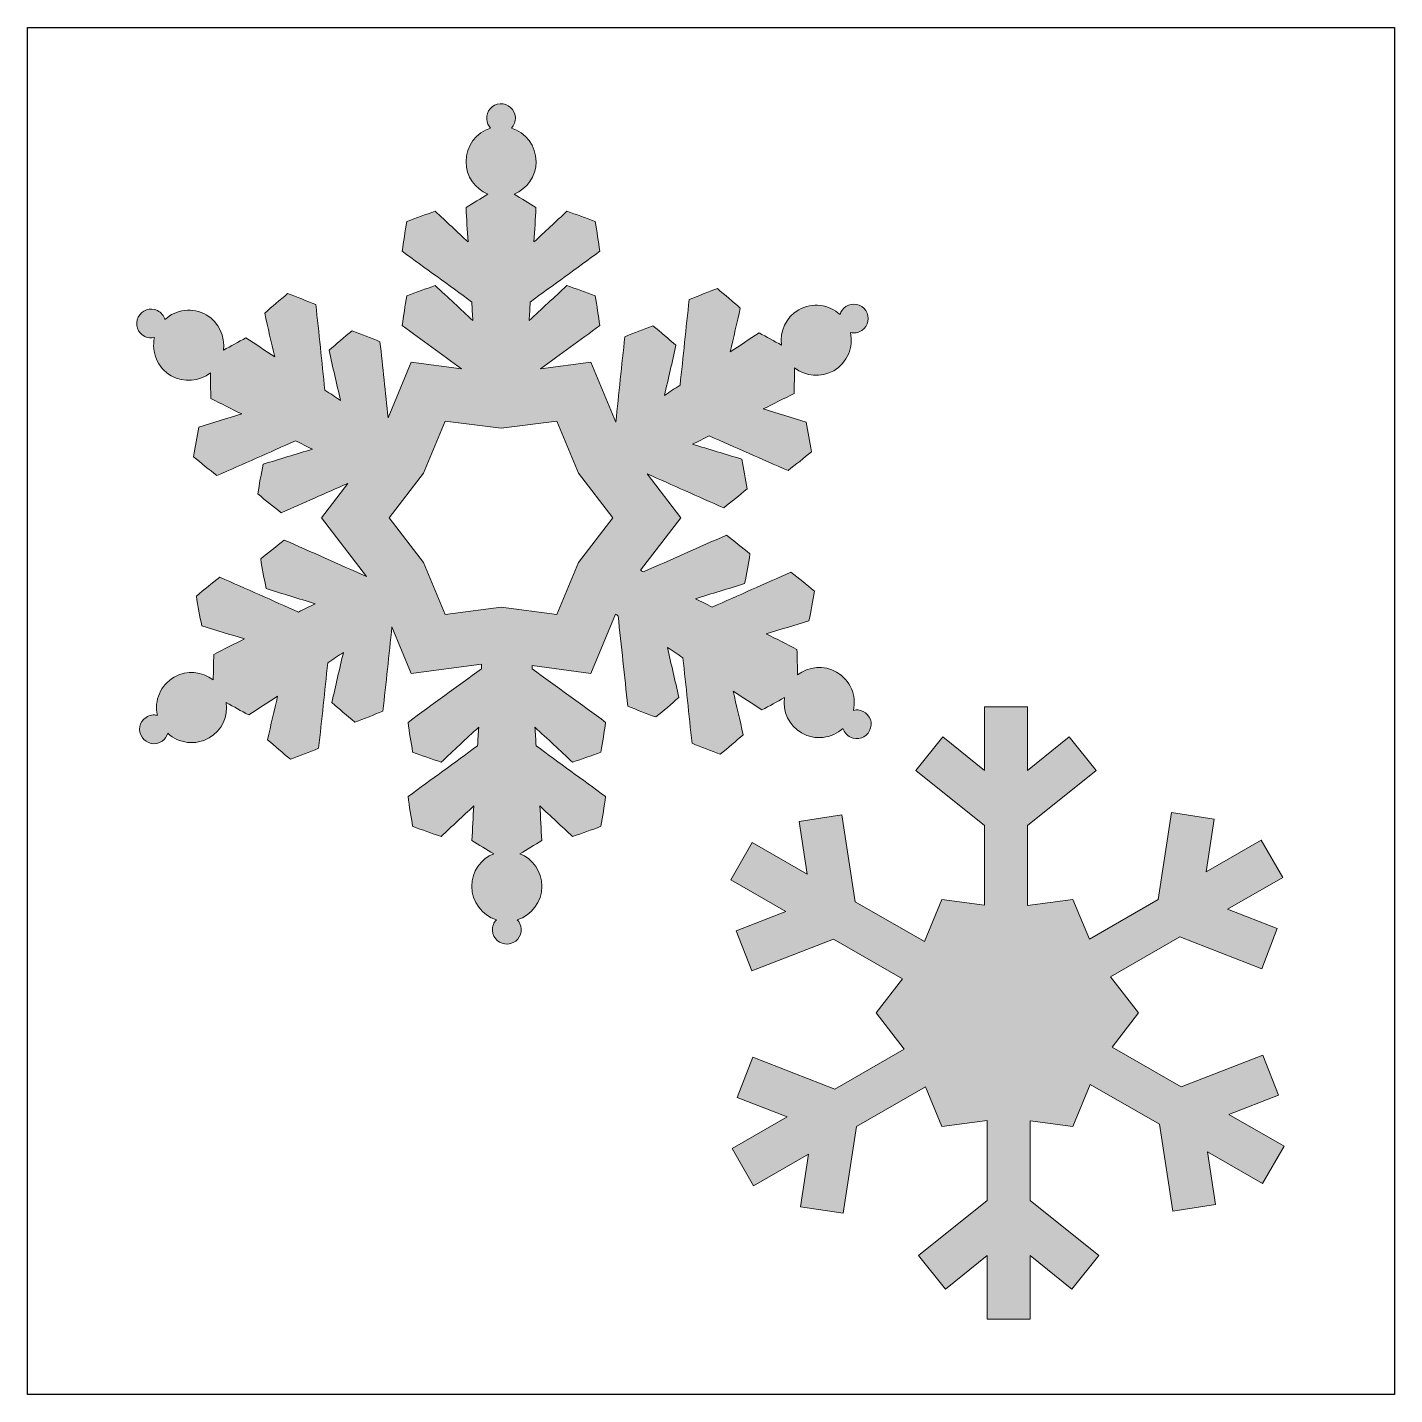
# Model space of a CAD drawing. Header units: inches. Extents: x 0 to 114, y 0 to 114.
import ezdxf

# ---------------------------------------------------------------- set-up
doc = ezdxf.new("R2010")
doc.units = ezdxf.units.IN
doc.header["$MEASUREMENT"] = 0
doc.layers.add('Image Background', color=7, linetype='Continuous')
doc.layers.add('Layer 1', color=7, linetype='Continuous')
picture_1 = doc.add_image_def('image1.png', size_in_pixel=(1350, 1350))

msp = doc.modelspace()

# ---------------------------------------------------------------- hatches: boundary and pattern name
at = {"layer": 'Layer 1', "true_color": 0x6e7fb6}
h = msp.add_hatch(color=163, dxfattribs=at)
h.dxf.hatch_style = 2
edge = h.paths.add_edge_path()
edge.add_spline(control_points=[(69.86, 57.12), (69.6, 57.25), (69.31, 57.27), (69.05, 57.2), (69.33, 58.43), (68.8, 59.74), (67.65, 60.39), (66.59, 61.01), (65.3, 60.88), (64.38, 60.16), (64.37, 60.88), (64.36, 61.59), (64.33, 62.3), (63.48, 62.74), (62.62, 63.17), (61.76, 63.6), (62.95, 63.96), (64.15, 64.32), (65.34, 64.7), (65.5, 65.52), (65.66, 66.33), (65.79, 67.17), (65.14, 67.72), (64.49, 68.24), (63.83, 68.75), (61.63, 67.79), (59.44, 66.8), (57.25, 65.84), (56.78, 66.07), (56.32, 66.31), (55.85, 66.54), (57.22, 66.96), (58.59, 67.37), (59.96, 67.8), (60.13, 68.62), (60.28, 69.43), (60.41, 70.28), (59.76, 70.83), (59.11, 71.34), (58.45, 71.85), (56.13, 70.84), (53.82, 69.8), (51.5, 68.78), (51.42, 68.83), (51.34, 68.87), (51.25, 68.92), (51.25, 68.92), (54.62, 73.3), (54.62, 73.3), (54.62, 73.3), (51.8, 76.98), (51.8, 76.98), (53.94, 76.04), (56.07, 75.07), (58.21, 74.14), (58.87, 74.66), (59.52, 75.17), (60.17, 75.72), (60.04, 76.56), (59.88, 77.37), (59.72, 78.2), (58.35, 78.62), (56.98, 79.04), (55.61, 79.45), (56.07, 79.69), (56.54, 79.92), (57.01, 80.15), (59.2, 79.19), (61.39, 78.2), (63.59, 77.25), (64.25, 77.76), (64.9, 78.27), (65.55, 78.82), (65.42, 79.67), (65.26, 80.48), (65.1, 81.3), (63.91, 81.67), (62.71, 82.04), (61.51, 82.4), (62.37, 82.83), (63.24, 83.26), (64.09, 83.69), (64.11, 84.41), (64.13, 85.12), (64.14, 85.83), (65.05, 85.12), (66.35, 84.99), (67.41, 85.6), (68.55, 86.26), (69.08, 87.57), (68.81, 88.79), (69.12, 88.71), (69.47, 88.76), (69.76, 88.96), (70.31, 89.33), (70.46, 90.07), (70.09, 90.63), (69.72, 91.18), (68.97, 91.33), (68.42, 90.96), (68.18, 90.79), (68.02, 90.55), (67.94, 90.29), (67.02, 91.14), (65.62, 91.34), (64.48, 90.68), (63.41, 90.06), (62.88, 88.88), (63.04, 87.73), (62.42, 88.08), (61.8, 88.42), (61.17, 88.76), (60.36, 88.23), (59.56, 87.7), (58.76, 87.17), (59.04, 88.39), (59.32, 89.61), (59.6, 90.83), (58.97, 91.38), (58.34, 91.92), (57.68, 92.46), (56.88, 92.17), (56.11, 91.86), (55.33, 91.54), (55.06, 89.16), (54.83, 86.78), (54.56, 84.39), (54.13, 84.11), (53.69, 83.82), (53.26, 83.53), (53.58, 84.93), (53.91, 86.32), (54.22, 87.72), (53.59, 88.27), (52.97, 88.82), (52.3, 89.35), (51.5, 89.06), (50.73, 88.75), (49.95, 88.44), (49.68, 86.06), (49.45, 83.67), (49.19, 81.29), (49.19, 81.29), (47.11, 86.31), (47.11, 86.31), (47.11, 86.31), (42.9, 85.76), (42.9, 85.76), (44.55, 86.96), (46.21, 88.16), (47.85, 89.37), (47.74, 90.2), (47.62, 91.02), (47.47, 91.86), (46.67, 92.17), (45.89, 92.44), (45.1, 92.71), (44.04, 91.74), (43, 90.76), (41.95, 89.78), (41.98, 90.3), (42.01, 90.82), (42.04, 91.34), (43.98, 92.76), (45.92, 94.16), (47.85, 95.58), (47.74, 96.41), (47.62, 97.23), (47.47, 98.07), (46.67, 98.38), (45.89, 98.65), (45.1, 98.92), (44.18, 98.07), (43.27, 97.22), (42.35, 96.36), (42.41, 97.32), (42.47, 98.29), (42.52, 99.25), (41.91, 99.62), (41.31, 99.99), (40.69, 100.36), (41.77, 100.79), (42.53, 101.84), (42.53, 103.07), (42.53, 104.39), (41.66, 105.51), (40.47, 105.88), (40.69, 106.11), (40.82, 106.43), (40.8, 106.79), (40.75, 107.45), (40.18, 107.95), (39.52, 107.91), (38.85, 107.86), (38.35, 107.29), (38.4, 106.62), (38.42, 106.33), (38.54, 106.07), (38.73, 105.88), (37.54, 105.51), (36.67, 104.39), (36.67, 103.07), (36.67, 101.84), (37.43, 100.79), (38.5, 100.36), (37.89, 99.99), (37.28, 99.62), (36.67, 99.25), (36.72, 98.29), (36.78, 97.32), (36.84, 96.36), (35.93, 97.22), (35.02, 98.07), (34.1, 98.92), (33.3, 98.65), (32.52, 98.38), (31.73, 98.07), (31.57, 97.23), (31.46, 96.41), (31.34, 95.58), (33.27, 94.16), (35.22, 92.76), (37.15, 91.34), (37.18, 90.82), (37.21, 90.3), (37.24, 89.78), (36.2, 90.76), (35.15, 91.74), (34.1, 92.71), (33.3, 92.44), (32.52, 92.17), (31.73, 91.86), (31.57, 91.02), (31.46, 90.2), (31.34, 89.37), (32.99, 88.16), (34.64, 86.96), (36.29, 85.76), (36.29, 85.76), (32.09, 86.31), (32.09, 86.31), (32.09, 86.31), (30.16, 81.67), (30.16, 81.67), (29.93, 83.78), (29.72, 85.9), (29.48, 88.02), (28.71, 88.34), (27.94, 88.65), (27.14, 88.93), (26.47, 88.4), (25.85, 87.86), (25.22, 87.3), (25.53, 85.9), (25.86, 84.51), (26.18, 83.11), (25.74, 83.4), (25.31, 83.69), (24.87, 83.97), (24.61, 86.36), (24.38, 88.74), (24.11, 91.13), (23.33, 91.44), (22.56, 91.75), (21.76, 92.04), (21.09, 91.5), (20.47, 90.96), (19.84, 90.41), (20.11, 89.19), (20.4, 87.97), (20.68, 86.75), (19.88, 87.29), (19.07, 87.82), (18.27, 88.34), (17.64, 88), (17.02, 87.66), (16.39, 87.31), (16.55, 88.46), (16.02, 89.65), (14.96, 90.26), (13.82, 90.92), (12.42, 90.73), (11.5, 89.87), (11.41, 90.19), (11.19, 90.46), (10.88, 90.62), (10.28, 90.91), (9.56, 90.67), (9.27, 90.07), (8.97, 89.47), (9.22, 88.75), (9.82, 88.46), (10.08, 88.33), (10.37, 88.31), (10.63, 88.37), (10.35, 87.15), (10.88, 85.84), (12.02, 85.18), (13.09, 84.57), (14.38, 84.7), (15.3, 85.41), (15.3, 84.7), (15.32, 83.99), (15.34, 83.28), (16.2, 82.84), (17.06, 82.41), (17.92, 81.98), (16.73, 81.62), (15.53, 81.25), (14.34, 80.88), (14.18, 80.06), (14.02, 79.25), (13.89, 78.41), (14.54, 77.85), (15.19, 77.34), (15.85, 76.83), (18.05, 77.78), (20.23, 78.77), (22.43, 79.74), (22.9, 79.5), (23.36, 79.27), (23.83, 79.04), (22.46, 78.62), (21.09, 78.21), (19.72, 77.78), (19.55, 76.95), (19.39, 76.14), (19.27, 75.3), (19.91, 74.75), (20.57, 74.24), (21.23, 73.72), (23.08, 74.53), (24.93, 75.36), (26.78, 76.18), (26.78, 76.18), (24.58, 73.3), (24.58, 73.3), (24.58, 73.3), (28.34, 68.4), (28.34, 68.4), (26.05, 69.4), (23.77, 70.44), (21.47, 71.44), (20.81, 70.92), (20.16, 70.41), (19.51, 69.86), (19.64, 69.02), (19.8, 68.2), (19.96, 67.38), (21.33, 66.95), (22.7, 66.54), (24.07, 66.12), (23.6, 65.89), (23.14, 65.66), (22.67, 65.42), (20.48, 66.39), (18.29, 67.37), (16.09, 68.33), (15.43, 67.82), (14.78, 67.31), (14.13, 66.75), (14.26, 65.91), (14.42, 65.1), (14.58, 64.28), (15.77, 63.9), (16.97, 63.54), (18.16, 63.18), (17.3, 62.75), (16.44, 62.32), (15.59, 61.88), (15.56, 61.17), (15.55, 60.46), (15.54, 59.75), (14.62, 60.46), (13.33, 60.59), (12.27, 59.98), (11.13, 59.32), (10.59, 58.01), (10.87, 56.79), (10.56, 56.87), (10.21, 56.82), (9.92, 56.62), (9.36, 56.25), (9.22, 55.5), (9.59, 54.95), (9.96, 54.4), (10.71, 54.25), (11.26, 54.62), (11.5, 54.79), (11.66, 55.02), (11.74, 55.29), (12.66, 54.43), (14.06, 54.24), (15.2, 54.9), (16.26, 55.51), (16.8, 56.7), (16.63, 57.85), (17.26, 57.5), (17.88, 57.16), (18.51, 56.82), (19.32, 57.34), (20.12, 57.87), (20.92, 58.4), (20.64, 57.19), (20.35, 55.97), (20.08, 54.75), (20.71, 54.2), (21.34, 53.66), (22, 53.12), (22.8, 53.41), (23.57, 53.72), (24.35, 54.03), (24.62, 56.42), (24.85, 58.8), (25.12, 61.18), (25.55, 61.47), (25.99, 61.76), (26.42, 62.05), (26.1, 60.65), (25.77, 59.26), (25.46, 57.86), (26.09, 57.3), (26.71, 56.76), (27.38, 56.23), (28.18, 56.51), (28.95, 56.82), (29.72, 57.14), (29.99, 59.48), (30.22, 61.83), (30.48, 64.18), (30.48, 64.18), (32.09, 60.29), (32.09, 60.29), (32.09, 60.29), (37.97, 61.07), (37.97, 61.07), (37.97, 60.94), (37.96, 60.81), (37.96, 60.68), (35.92, 59.18), (33.86, 57.71), (31.83, 56.2), (31.94, 55.37), (32.06, 54.55), (32.21, 53.72), (33.01, 53.41), (33.79, 53.14), (34.58, 52.87), (35.64, 53.84), (36.68, 54.82), (37.73, 55.8), (37.7, 55.28), (37.67, 54.76), (37.63, 54.24), (35.7, 52.82), (33.75, 51.42), (31.83, 50), (31.94, 49.16), (32.06, 48.35), (32.21, 47.51), (33.01, 47.2), (33.79, 46.93), (34.58, 46.66), (35.5, 47.51), (36.41, 48.36), (37.32, 49.21), (37.27, 48.25), (37.21, 47.29), (37.16, 46.33), (37.76, 45.96), (38.37, 45.59), (38.99, 45.22), (37.91, 44.79), (37.15, 43.74), (37.15, 42.5), (37.15, 41.19), (38.02, 40.07), (39.21, 39.7), (38.99, 39.47), (38.86, 39.14), (38.88, 38.79), (38.92, 38.13), (39.5, 37.63), (40.16, 37.67), (40.83, 37.72), (41.33, 38.29), (41.28, 38.95), (41.26, 39.25), (41.14, 39.5), (40.95, 39.7), (42.14, 40.07), (43.01, 41.19), (43.01, 42.5), (43.01, 43.74), (42.25, 44.79), (41.18, 45.22), (41.79, 45.59), (42.4, 45.96), (43.01, 46.33), (42.95, 47.29), (42.9, 48.25), (42.84, 49.21), (43.75, 48.36), (44.66, 47.51), (45.58, 46.66), (46.37, 46.93), (47.16, 47.2), (47.95, 47.51), (48.1, 48.35), (48.22, 49.16), (48.34, 50), (46.41, 51.42), (44.46, 52.82), (42.53, 54.24), (42.5, 54.76), (42.46, 55.28), (42.43, 55.8), (43.48, 54.82), (44.53, 53.84), (45.58, 52.87), (46.37, 53.14), (47.16, 53.41), (47.95, 53.72), (48.1, 54.55), (48.22, 55.37), (48.34, 56.2), (46.3, 57.71), (44.24, 59.18), (42.2, 60.68), (42.2, 60.77), (42.2, 60.86), (42.2, 60.94), (42.2, 60.94), (47.11, 60.29), (47.11, 60.29), (47.11, 60.29), (49.16, 65.25), (49.16, 65.25), (49.23, 65.2), (49.31, 65.15), (49.38, 65.11), (49.67, 62.59), (49.91, 60.07), (50.2, 57.56), (50.97, 57.24), (51.74, 56.93), (52.54, 56.65), (53.21, 57.18), (53.83, 57.72), (54.46, 58.28), (54.15, 59.67), (53.82, 61.07), (53.5, 62.47), (53.93, 62.18), (54.37, 61.89), (54.8, 61.6), (55.07, 59.22), (55.3, 56.83), (55.57, 54.45), (56.35, 54.14), (57.12, 53.83), (57.92, 53.54), (58.59, 54.07), (59.21, 54.62), (59.84, 55.17), (59.57, 56.39), (59.28, 57.61), (59, 58.82), (59.8, 58.29), (60.6, 57.76), (61.41, 57.24), (62.04, 57.58), (62.66, 57.91), (63.29, 58.27), (63.12, 57.12), (63.66, 55.93), (64.72, 55.32), (65.86, 54.66), (67.26, 54.85), (68.18, 55.7), (68.27, 55.39), (68.49, 55.11), (68.8, 54.96), (69.4, 54.67), (70.12, 54.91), (70.41, 55.51), (70.71, 56.11), (70.46, 56.83), (69.86, 57.12)], knot_values=[0, 0, 0, 0, 1, 1, 1, 2, 2, 2, 3, 3, 3, 4, 4, 4, 5, 5, 5, 6, 6, 6, 7, 7, 7, 8, 8, 8, 9, 9, 9, 10, 10, 10, 11, 11, 11, 12, 12, 12, 13, 13, 13, 14, 14, 14, 15, 15, 15, 16, 16, 16, 17, 17, 17, 18, 18, 18, 19, 19, 19, 20, 20, 20, 21, 21, 21, 22, 22, 22, 23, 23, 23, 24, 24, 24, 25, 25, 25, 26, 26, 26, 27, 27, 27, 28, 28, 28, 29, 29, 29, 30, 30, 30, 31, 31, 31, 32, 32, 32, 33, 33, 33, 34, 34, 34, 35, 35, 35, 36, 36, 36, 37, 37, 37, 38, 38, 38, 39, 39, 39, 40, 40, 40, 41, 41, 41, 42, 42, 42, 43, 43, 43, 44, 44, 44, 45, 45, 45, 46, 46, 46, 47, 47, 47, 48, 48, 48, 49, 49, 49, 50, 50, 50, 51, 51, 51, 52, 52, 52, 53, 53, 53, 54, 54, 54, 55, 55, 55, 56, 56, 56, 57, 57, 57, 58, 58, 58, 59, 59, 59, 60, 60, 60, 61, 61, 61, 62, 62, 62, 63, 63, 63, 64, 64, 64, 65, 65, 65, 66, 66, 66, 67, 67, 67, 68, 68, 68, 69, 69, 69, 70, 70, 70, 71, 71, 71, 72, 72, 72, 73, 73, 73, 74, 74, 74, 75, 75, 75, 76, 76, 76, 77, 77, 77, 78, 78, 78, 79, 79, 79, 80, 80, 80, 81, 81, 81, 82, 82, 82, 83, 83, 83, 84, 84, 84, 85, 85, 85, 86, 86, 86, 87, 87, 87, 88, 88, 88, 89, 89, 89, 90, 90, 90, 91, 91, 91, 92, 92, 92, 93, 93, 93, 94, 94, 94, 95, 95, 95, 96, 96, 96, 97, 97, 97, 98, 98, 98, 99, 99, 99, 100, 100, 100, 101, 101, 101, 102, 102, 102, 103, 103, 103, 104, 104, 104, 105, 105, 105, 106, 106, 106, 107, 107, 107, 108, 108, 108, 109, 109, 109, 110, 110, 110, 111, 111, 111, 112, 112, 112, 113, 113, 113, 114, 114, 114, 115, 115, 115, 116, 116, 116, 117, 117, 117, 118, 118, 118, 119, 119, 119, 120, 120, 120, 121, 121, 121, 122, 122, 122, 123, 123, 123, 124, 124, 124, 125, 125, 125, 126, 126, 126, 127, 127, 127, 128, 128, 128, 129, 129, 129, 130, 130, 130, 131, 131, 131, 132, 132, 132, 133, 133, 133, 134, 134, 134, 135, 135, 135, 136, 136, 136, 137, 137, 137, 138, 138, 138, 139, 139, 139, 140, 140, 140, 141, 141, 141, 142, 142, 142, 143, 143, 143, 144, 144, 144, 145, 145, 145, 146, 146, 146, 147, 147, 147, 148, 148, 148, 149, 149, 149, 150, 150, 150, 151, 151, 151, 152, 152, 152, 153, 153, 153, 154, 154, 154, 155, 155, 155, 156, 156, 156, 157, 157, 157, 158, 158, 158, 159, 159, 159, 160, 160, 160, 161, 161, 161, 162, 162, 162, 163, 163, 163, 164, 164, 164, 165, 165, 165, 166, 166, 166, 167, 167, 167, 168, 168, 168, 169, 169, 169, 170, 170, 170, 171, 171, 171, 172, 172, 172, 173, 173, 173, 174, 174, 174, 175, 175, 175, 176, 176, 176, 177, 177, 177, 178, 178, 178, 179, 179, 179, 180, 180, 180, 181, 181, 181, 182, 182, 182, 183, 183, 183, 184, 184, 184, 185, 185, 185, 186, 186, 186, 187, 187, 187, 188, 188, 188, 189, 189, 189, 190, 190, 190, 191, 191, 191, 192, 192, 192, 193, 193, 193, 194, 194, 194, 195, 195, 195, 196, 196, 196, 196], degree=3, periodic=1)
h.paths.add_polyline_path([(46.07, 69.57), (44.27, 65.22), (39.6, 65.83), (34.93, 65.22), (33.13, 69.57), (30.26, 73.3), (33.13, 77.04), (34.93, 81.39), (39.6, 80.78), (44.27, 81.39), (46.07, 77.04), (48.94, 73.3)])
h = msp.add_hatch(color=163, dxfattribs=at)
h.dxf.hatch_style = 2
h.paths.add_polyline_path([(105.05, 20.76), (100.45, 23.42), (104.6, 25.04), (103.29, 28.39), (96.45, 25.73), (90.69, 29.05), (92.88, 31.91), (90.56, 34.93), (96.34, 38.27), (103.19, 35.61), (104.49, 38.97), (100.34, 40.58), (104.94, 43.24), (103.14, 46.36), (98.54, 43.7), (99.21, 48.11), (95.65, 48.66), (94.54, 41.39), (88.78, 38.07), (87.4, 41.4), (83.62, 40.9), (83.62, 47.57), (89.35, 52.17), (87.1, 54.98), (83.62, 52.19), (83.62, 57.51), (80.02, 57.51), (80.02, 52.19), (76.54, 54.98), (74.28, 52.17), (80.02, 47.57), (80.02, 40.93), (76.45, 41.4), (74.99, 37.87), (69.2, 41.21), (68.09, 48.47), (64.53, 47.92), (65.2, 43.52), (60.6, 46.17), (58.8, 43.05), (63.4, 40.4), (59.25, 38.78), (60.56, 35.42), (67.4, 38.09), (73.16, 34.76), (70.97, 31.91), (73.29, 28.88), (67.51, 25.54), (60.66, 28.21), (59.35, 24.85), (63.51, 23.23), (58.91, 20.58), (60.71, 17.45), (65.31, 20.11), (64.64, 15.7), (68.2, 15.16), (69.31, 22.42), (75.07, 25.74), (76.45, 22.42), (80.23, 22.92), (80.23, 16.24), (74.5, 11.64), (76.75, 8.83), (80.23, 11.62), (80.23, 6.31), (83.83, 6.31), (83.83, 11.62), (87.31, 8.83), (89.57, 11.64), (83.83, 16.24), (83.83, 22.89), (87.4, 22.42), (88.86, 25.94), (94.64, 22.61), (95.76, 15.34), (99.32, 15.89), (98.65, 20.3), (103.25, 17.64)])

# ---------------------------------------------------------------- linework, layer by layer
at = {"layer": 'Layer 1', "lineweight": 0}
for points in [[(46.07, 69.57), (44.27, 65.22), (39.6, 65.83), (34.93, 65.22), (33.13, 69.57), (30.26, 73.3), (33.13, 77.04), (34.93, 81.39), (39.6, 80.78), (44.27, 81.39), (46.07, 77.04), (48.94, 73.3), (46.07, 69.57)], [(105.05, 20.76), (100.45, 23.42), (104.6, 25.04), (103.29, 28.39), (96.45, 25.73), (90.69, 29.05), (92.88, 31.91), (90.56, 34.93), (96.34, 38.27), (103.19, 35.61), (104.49, 38.97), (100.34, 40.58), (104.94, 43.24), (103.14, 46.36), (98.54, 43.7), (99.21, 48.11), (95.65, 48.66), (94.54, 41.39), (88.78, 38.07), (87.4, 41.4), (83.62, 40.9), (83.62, 47.57), (89.35, 52.17), (87.1, 54.98), (83.62, 52.19), (83.62, 57.51), (80.02, 57.51), (80.02, 52.19), (76.54, 54.98), (74.28, 52.17), (80.02, 47.57), (80.02, 40.93), (76.45, 41.4), (74.99, 37.87), (69.2, 41.21), (68.09, 48.47), (64.53, 47.92), (65.2, 43.52), (60.6, 46.17), (58.8, 43.05), (63.4, 40.4), (59.25, 38.78), (60.56, 35.42), (67.4, 38.09), (73.16, 34.76), (70.97, 31.91), (73.29, 28.88), (67.51, 25.54), (60.66, 28.21), (59.35, 24.85), (63.51, 23.23), (58.91, 20.58), (60.71, 17.45), (65.31, 20.11), (64.64, 15.7), (68.2, 15.16), (69.31, 22.42), (75.07, 25.74), (76.45, 22.42), (80.23, 22.92), (80.23, 16.24), (74.5, 11.64), (76.75, 8.83), (80.23, 11.62), (80.23, 6.31), (83.83, 6.31), (83.83, 11.62), (87.31, 8.83), (89.57, 11.64), (83.83, 16.24), (83.83, 22.89), (87.4, 22.42), (88.86, 25.94), (94.64, 22.61), (95.76, 15.34), (99.32, 15.89), (98.65, 20.3), (103.25, 17.64), (105.05, 20.76)]]:
    msp.add_lwpolyline(points, dxfattribs=at)
msp.add_open_spline([(69.86, 57.12), (69.6, 57.25), (69.31, 57.27), (69.05, 57.2), (69.33, 58.43), (68.8, 59.74), (67.65, 60.39), (66.59, 61.01), (65.3, 60.88), (64.38, 60.16), (64.37, 60.88), (64.36, 61.59), (64.33, 62.3), (63.48, 62.74), (62.62, 63.17), (61.76, 63.6), (62.95, 63.96), (64.15, 64.32), (65.34, 64.7), (65.5, 65.52), (65.66, 66.33), (65.79, 67.17), (65.14, 67.72), (64.49, 68.24), (63.83, 68.75), (61.63, 67.79), (59.44, 66.8), (57.25, 65.84), (56.78, 66.07), (56.32, 66.31), (55.85, 66.54), (57.22, 66.96), (58.59, 67.37), (59.96, 67.8), (60.13, 68.62), (60.28, 69.43), (60.41, 70.28), (59.76, 70.83), (59.11, 71.34), (58.45, 71.85), (56.13, 70.84), (53.82, 69.8), (51.5, 68.78), (51.42, 68.83), (51.34, 68.87), (51.25, 68.92), (51.25, 68.92), (54.62, 73.3), (54.62, 73.3), (54.62, 73.3), (51.8, 76.98), (51.8, 76.98), (53.94, 76.04), (56.07, 75.07), (58.21, 74.14), (58.87, 74.66), (59.52, 75.17), (60.17, 75.72), (60.04, 76.56), (59.88, 77.37), (59.72, 78.2), (58.35, 78.62), (56.98, 79.04), (55.61, 79.45), (56.07, 79.69), (56.54, 79.92), (57.01, 80.15), (59.2, 79.19), (61.39, 78.2), (63.59, 77.25), (64.25, 77.76), (64.9, 78.27), (65.55, 78.82), (65.42, 79.67), (65.26, 80.48), (65.1, 81.3), (63.91, 81.67), (62.71, 82.04), (61.51, 82.4), (62.37, 82.83), (63.24, 83.26), (64.09, 83.69), (64.11, 84.41), (64.13, 85.12), (64.14, 85.83), (65.05, 85.12), (66.35, 84.99), (67.41, 85.6), (68.55, 86.26), (69.08, 87.57), (68.81, 88.79), (69.12, 88.71), (69.47, 88.76), (69.76, 88.96), (70.31, 89.33), (70.46, 90.07), (70.09, 90.63), (69.72, 91.18), (68.97, 91.33), (68.42, 90.96), (68.18, 90.79), (68.02, 90.55), (67.94, 90.29), (67.02, 91.14), (65.62, 91.34), (64.48, 90.68), (63.41, 90.06), (62.88, 88.88), (63.04, 87.73), (62.42, 88.08), (61.8, 88.42), (61.17, 88.76), (60.36, 88.23), (59.56, 87.7), (58.76, 87.17), (59.04, 88.39), (59.32, 89.61), (59.6, 90.83), (58.97, 91.38), (58.34, 91.92), (57.68, 92.46), (56.88, 92.17), (56.11, 91.86), (55.33, 91.54), (55.06, 89.16), (54.83, 86.78), (54.56, 84.39), (54.13, 84.11), (53.69, 83.82), (53.26, 83.53), (53.58, 84.93), (53.91, 86.32), (54.22, 87.72), (53.59, 88.27), (52.97, 88.82), (52.3, 89.35), (51.5, 89.06), (50.73, 88.75), (49.95, 88.44), (49.68, 86.06), (49.45, 83.67), (49.19, 81.29), (49.19, 81.29), (47.11, 86.31), (47.11, 86.31), (47.11, 86.31), (42.9, 85.76), (42.9, 85.76), (44.55, 86.96), (46.21, 88.16), (47.85, 89.37), (47.74, 90.2), (47.62, 91.02), (47.47, 91.86), (46.67, 92.17), (45.89, 92.44), (45.1, 92.71), (44.04, 91.74), (43, 90.76), (41.95, 89.78), (41.98, 90.3), (42.01, 90.82), (42.04, 91.34), (43.98, 92.76), (45.92, 94.16), (47.85, 95.58), (47.74, 96.41), (47.62, 97.23), (47.47, 98.07), (46.67, 98.38), (45.89, 98.65), (45.1, 98.92), (44.18, 98.07), (43.27, 97.22), (42.35, 96.36), (42.41, 97.32), (42.47, 98.29), (42.52, 99.25), (41.91, 99.62), (41.31, 99.99), (40.69, 100.36), (41.77, 100.79), (42.53, 101.84), (42.53, 103.07), (42.53, 104.39), (41.66, 105.51), (40.47, 105.88), (40.69, 106.11), (40.82, 106.43), (40.8, 106.79), (40.75, 107.45), (40.18, 107.95), (39.52, 107.91), (38.85, 107.86), (38.35, 107.29), (38.4, 106.62), (38.42, 106.33), (38.54, 106.07), (38.73, 105.88), (37.54, 105.51), (36.67, 104.39), (36.67, 103.07), (36.67, 101.84), (37.43, 100.79), (38.5, 100.36), (37.89, 99.99), (37.28, 99.62), (36.67, 99.25), (36.72, 98.29), (36.78, 97.32), (36.84, 96.36), (35.93, 97.22), (35.02, 98.07), (34.1, 98.92), (33.3, 98.65), (32.52, 98.38), (31.73, 98.07), (31.57, 97.23), (31.46, 96.41), (31.34, 95.58), (33.27, 94.16), (35.22, 92.76), (37.15, 91.34), (37.18, 90.82), (37.21, 90.3), (37.24, 89.78), (36.2, 90.76), (35.15, 91.74), (34.1, 92.71), (33.3, 92.44), (32.52, 92.17), (31.73, 91.86), (31.57, 91.02), (31.46, 90.2), (31.34, 89.37), (32.99, 88.16), (34.64, 86.96), (36.29, 85.76), (36.29, 85.76), (32.09, 86.31), (32.09, 86.31), (32.09, 86.31), (30.16, 81.67), (30.16, 81.67), (29.93, 83.78), (29.72, 85.9), (29.48, 88.02), (28.71, 88.34), (27.94, 88.65), (27.14, 88.93), (26.47, 88.4), (25.85, 87.86), (25.22, 87.3), (25.53, 85.9), (25.86, 84.51), (26.18, 83.11), (25.74, 83.4), (25.31, 83.69), (24.87, 83.97), (24.61, 86.36), (24.38, 88.74), (24.11, 91.13), (23.33, 91.44), (22.56, 91.75), (21.76, 92.04), (21.09, 91.5), (20.47, 90.96), (19.84, 90.41), (20.11, 89.19), (20.4, 87.97), (20.68, 86.75), (19.88, 87.29), (19.07, 87.82), (18.27, 88.34), (17.64, 88), (17.02, 87.66), (16.39, 87.31), (16.55, 88.46), (16.02, 89.65), (14.96, 90.26), (13.82, 90.92), (12.42, 90.73), (11.5, 89.87), (11.41, 90.19), (11.19, 90.46), (10.88, 90.62), (10.28, 90.91), (9.56, 90.67), (9.27, 90.07), (8.97, 89.47), (9.22, 88.75), (9.82, 88.46), (10.08, 88.33), (10.37, 88.31), (10.63, 88.37), (10.35, 87.15), (10.88, 85.84), (12.02, 85.18), (13.09, 84.57), (14.38, 84.7), (15.3, 85.41), (15.3, 84.7), (15.32, 83.99), (15.34, 83.28), (16.2, 82.84), (17.06, 82.41), (17.92, 81.98), (16.73, 81.62), (15.53, 81.25), (14.34, 80.88), (14.18, 80.06), (14.02, 79.25), (13.89, 78.41), (14.54, 77.85), (15.19, 77.34), (15.85, 76.83), (18.05, 77.78), (20.23, 78.77), (22.43, 79.74), (22.9, 79.5), (23.36, 79.27), (23.83, 79.04), (22.46, 78.62), (21.09, 78.21), (19.72, 77.78), (19.55, 76.95), (19.39, 76.14), (19.27, 75.3), (19.91, 74.75), (20.57, 74.24), (21.23, 73.72), (23.08, 74.53), (24.93, 75.36), (26.78, 76.18), (26.78, 76.18), (24.58, 73.3), (24.58, 73.3), (24.58, 73.3), (28.34, 68.4), (28.34, 68.4), (26.05, 69.4), (23.77, 70.44), (21.47, 71.44), (20.81, 70.92), (20.16, 70.41), (19.51, 69.86), (19.64, 69.02), (19.8, 68.2), (19.96, 67.38), (21.33, 66.95), (22.7, 66.54), (24.07, 66.12), (23.6, 65.89), (23.14, 65.66), (22.67, 65.42), (20.48, 66.39), (18.29, 67.37), (16.09, 68.33), (15.43, 67.82), (14.78, 67.31), (14.13, 66.75), (14.26, 65.91), (14.42, 65.1), (14.58, 64.28), (15.77, 63.9), (16.97, 63.54), (18.16, 63.18), (17.3, 62.75), (16.44, 62.32), (15.59, 61.88), (15.56, 61.17), (15.55, 60.46), (15.54, 59.75), (14.62, 60.46), (13.33, 60.59), (12.27, 59.98), (11.13, 59.32), (10.59, 58.01), (10.87, 56.79), (10.56, 56.87), (10.21, 56.82), (9.92, 56.62), (9.36, 56.25), (9.22, 55.5), (9.59, 54.95), (9.96, 54.4), (10.71, 54.25), (11.26, 54.62), (11.5, 54.79), (11.66, 55.02), (11.74, 55.29), (12.66, 54.43), (14.06, 54.24), (15.2, 54.9), (16.26, 55.51), (16.8, 56.7), (16.63, 57.85), (17.26, 57.5), (17.88, 57.16), (18.51, 56.82), (19.32, 57.34), (20.12, 57.87), (20.92, 58.4), (20.64, 57.19), (20.35, 55.97), (20.08, 54.75), (20.71, 54.2), (21.34, 53.66), (22, 53.12), (22.8, 53.41), (23.57, 53.72), (24.35, 54.03), (24.62, 56.42), (24.85, 58.8), (25.12, 61.18), (25.55, 61.47), (25.99, 61.76), (26.42, 62.05), (26.1, 60.65), (25.77, 59.26), (25.46, 57.86), (26.09, 57.3), (26.71, 56.76), (27.38, 56.23), (28.18, 56.51), (28.95, 56.82), (29.72, 57.14), (29.99, 59.48), (30.22, 61.83), (30.48, 64.18), (30.48, 64.18), (32.09, 60.29), (32.09, 60.29), (32.09, 60.29), (37.97, 61.07), (37.97, 61.07), (37.97, 60.94), (37.96, 60.81), (37.96, 60.68), (35.92, 59.18), (33.86, 57.71), (31.83, 56.2), (31.94, 55.37), (32.06, 54.55), (32.21, 53.72), (33.01, 53.41), (33.79, 53.14), (34.58, 52.87), (35.64, 53.84), (36.68, 54.82), (37.73, 55.8), (37.7, 55.28), (37.67, 54.76), (37.63, 54.24), (35.7, 52.82), (33.75, 51.42), (31.83, 50), (31.94, 49.16), (32.06, 48.35), (32.21, 47.51), (33.01, 47.2), (33.79, 46.93), (34.58, 46.66), (35.5, 47.51), (36.41, 48.36), (37.32, 49.21), (37.27, 48.25), (37.21, 47.29), (37.16, 46.33), (37.76, 45.96), (38.37, 45.59), (38.99, 45.22), (37.91, 44.79), (37.15, 43.74), (37.15, 42.5), (37.15, 41.19), (38.02, 40.07), (39.21, 39.7), (38.99, 39.47), (38.86, 39.14), (38.88, 38.79), (38.92, 38.13), (39.5, 37.63), (40.16, 37.67), (40.83, 37.72), (41.33, 38.29), (41.28, 38.95), (41.26, 39.25), (41.14, 39.5), (40.95, 39.7), (42.14, 40.07), (43.01, 41.19), (43.01, 42.5), (43.01, 43.74), (42.25, 44.79), (41.18, 45.22), (41.79, 45.59), (42.4, 45.96), (43.01, 46.33), (42.95, 47.29), (42.9, 48.25), (42.84, 49.21), (43.75, 48.36), (44.66, 47.51), (45.58, 46.66), (46.37, 46.93), (47.16, 47.2), (47.95, 47.51), (48.1, 48.35), (48.22, 49.16), (48.34, 50), (46.41, 51.42), (44.46, 52.82), (42.53, 54.24), (42.5, 54.76), (42.46, 55.28), (42.43, 55.8), (43.48, 54.82), (44.53, 53.84), (45.58, 52.87), (46.37, 53.14), (47.16, 53.41), (47.95, 53.72), (48.1, 54.55), (48.22, 55.37), (48.34, 56.2), (46.3, 57.71), (44.24, 59.18), (42.2, 60.68), (42.2, 60.77), (42.2, 60.86), (42.2, 60.94), (42.2, 60.94), (47.11, 60.29), (47.11, 60.29), (47.11, 60.29), (49.16, 65.25), (49.16, 65.25), (49.23, 65.2), (49.31, 65.15), (49.38, 65.11), (49.67, 62.59), (49.91, 60.07), (50.2, 57.56), (50.97, 57.24), (51.74, 56.93), (52.54, 56.65), (53.21, 57.18), (53.83, 57.72), (54.46, 58.28), (54.15, 59.67), (53.82, 61.07), (53.5, 62.47), (53.93, 62.18), (54.37, 61.89), (54.8, 61.6), (55.07, 59.22), (55.3, 56.83), (55.57, 54.45), (56.35, 54.14), (57.12, 53.83), (57.92, 53.54), (58.59, 54.07), (59.21, 54.62), (59.84, 55.17), (59.57, 56.39), (59.28, 57.61), (59, 58.82), (59.8, 58.29), (60.6, 57.76), (61.41, 57.24), (62.04, 57.58), (62.66, 57.91), (63.29, 58.27), (63.12, 57.12), (63.66, 55.93), (64.72, 55.32), (65.86, 54.66), (67.26, 54.85), (68.18, 55.7), (68.27, 55.39), (68.49, 55.11), (68.8, 54.96), (69.4, 54.67), (70.12, 54.91), (70.41, 55.51), (70.71, 56.11), (70.46, 56.83), (69.86, 57.12)], degree=3, knots=[0, 0, 0, 0, 1, 1, 1, 2, 2, 2, 3, 3, 3, 4, 4, 4, 5, 5, 5, 6, 6, 6, 7, 7, 7, 8, 8, 8, 9, 9, 9, 10, 10, 10, 11, 11, 11, 12, 12, 12, 13, 13, 13, 14, 14, 14, 15, 15, 15, 16, 16, 16, 17, 17, 17, 18, 18, 18, 19, 19, 19, 20, 20, 20, 21, 21, 21, 22, 22, 22, 23, 23, 23, 24, 24, 24, 25, 25, 25, 26, 26, 26, 27, 27, 27, 28, 28, 28, 29, 29, 29, 30, 30, 30, 31, 31, 31, 32, 32, 32, 33, 33, 33, 34, 34, 34, 35, 35, 35, 36, 36, 36, 37, 37, 37, 38, 38, 38, 39, 39, 39, 40, 40, 40, 41, 41, 41, 42, 42, 42, 43, 43, 43, 44, 44, 44, 45, 45, 45, 46, 46, 46, 47, 47, 47, 48, 48, 48, 49, 49, 49, 50, 50, 50, 51, 51, 51, 52, 52, 52, 53, 53, 53, 54, 54, 54, 55, 55, 55, 56, 56, 56, 57, 57, 57, 58, 58, 58, 59, 59, 59, 60, 60, 60, 61, 61, 61, 62, 62, 62, 63, 63, 63, 64, 64, 64, 65, 65, 65, 66, 66, 66, 67, 67, 67, 68, 68, 68, 69, 69, 69, 70, 70, 70, 71, 71, 71, 72, 72, 72, 73, 73, 73, 74, 74, 74, 75, 75, 75, 76, 76, 76, 77, 77, 77, 78, 78, 78, 79, 79, 79, 80, 80, 80, 81, 81, 81, 82, 82, 82, 83, 83, 83, 84, 84, 84, 85, 85, 85, 86, 86, 86, 87, 87, 87, 88, 88, 88, 89, 89, 89, 90, 90, 90, 91, 91, 91, 92, 92, 92, 93, 93, 93, 94, 94, 94, 95, 95, 95, 96, 96, 96, 97, 97, 97, 98, 98, 98, 99, 99, 99, 100, 100, 100, 101, 101, 101, 102, 102, 102, 103, 103, 103, 104, 104, 104, 105, 105, 105, 106, 106, 106, 107, 107, 107, 108, 108, 108, 109, 109, 109, 110, 110, 110, 111, 111, 111, 112, 112, 112, 113, 113, 113, 114, 114, 114, 115, 115, 115, 116, 116, 116, 117, 117, 117, 118, 118, 118, 119, 119, 119, 120, 120, 120, 121, 121, 121, 122, 122, 122, 123, 123, 123, 124, 124, 124, 125, 125, 125, 126, 126, 126, 127, 127, 127, 128, 128, 128, 129, 129, 129, 130, 130, 130, 131, 131, 131, 132, 132, 132, 133, 133, 133, 134, 134, 134, 135, 135, 135, 136, 136, 136, 137, 137, 137, 138, 138, 138, 139, 139, 139, 140, 140, 140, 141, 141, 141, 142, 142, 142, 143, 143, 143, 144, 144, 144, 145, 145, 145, 146, 146, 146, 147, 147, 147, 148, 148, 148, 149, 149, 149, 150, 150, 150, 151, 151, 151, 152, 152, 152, 153, 153, 153, 154, 154, 154, 155, 155, 155, 156, 156, 156, 157, 157, 157, 158, 158, 158, 159, 159, 159, 160, 160, 160, 161, 161, 161, 162, 162, 162, 163, 163, 163, 164, 164, 164, 165, 165, 165, 166, 166, 166, 167, 167, 167, 168, 168, 168, 169, 169, 169, 170, 170, 170, 171, 171, 171, 172, 172, 172, 173, 173, 173, 174, 174, 174, 175, 175, 175, 176, 176, 176, 177, 177, 177, 178, 178, 178, 179, 179, 179, 180, 180, 180, 181, 181, 181, 182, 182, 182, 183, 183, 183, 184, 184, 184, 185, 185, 185, 186, 186, 186, 187, 187, 187, 188, 188, 188, 189, 189, 189, 190, 190, 190, 191, 191, 191, 192, 192, 192, 193, 193, 193, 194, 194, 194, 195, 195, 195, 196, 196, 196, 196], dxfattribs=at)

# ---------------------------------------------------------------- pictures from other files: only their frames are drawn
at = {"layer": 'Image Background'}
image = msp.add_image(picture_1, insert=(0, 0), size_in_units=(114.3, 114.3), dxfattribs=at)

doc.saveas('drawing.dxf')
